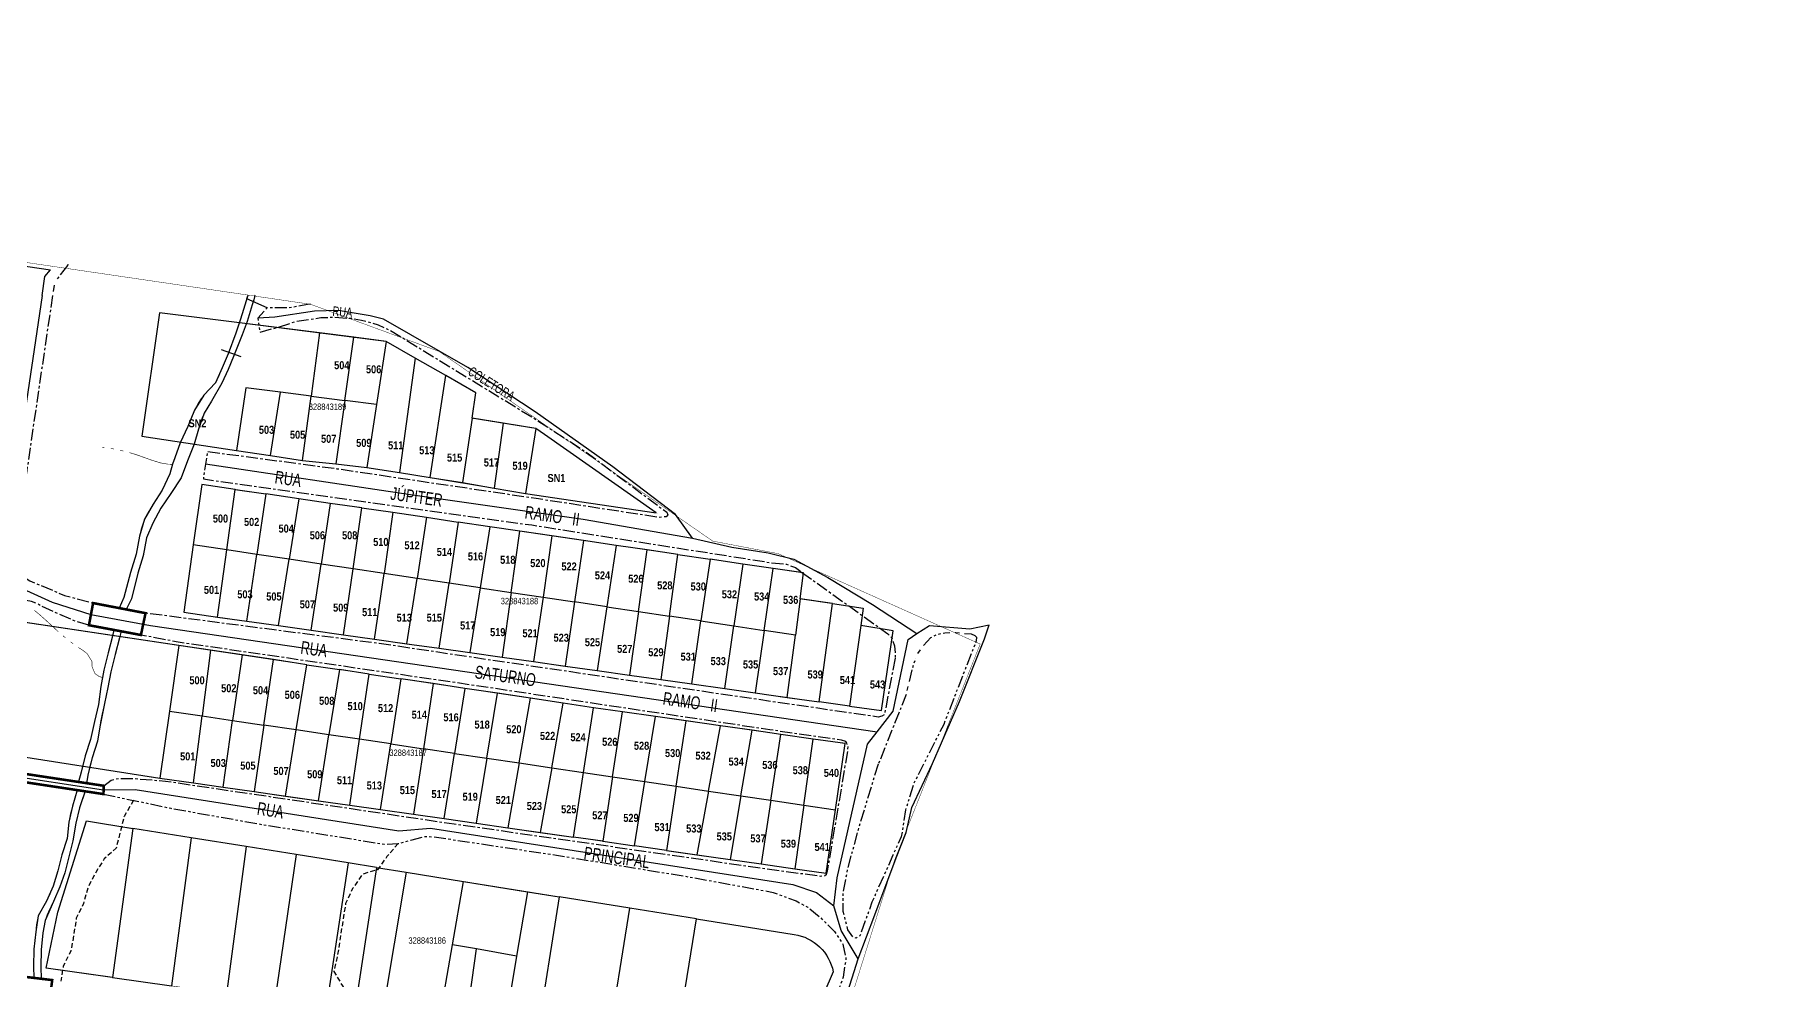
# Model space of a CAD drawing. Extents: x 204381 to 207261, y 4847713 to 4851061.
# Drawn here: x 206170 to 206716, y 4850051 to 4850345 of the extents above; entities that cross this region are included whole.
import ezdxf
from ezdxf.enums import TextEntityAlignment as Align

# ---------------------------------------------------------------- set-up
doc = ezdxf.new("R2010")
doc.units = 0
doc.header["$LTSCALE"] = 1.5
doc.header["$MEASUREMENT"] = 0
for name, pattern in [('PHANTOMX2', [5, 2.5, -0.5, 0.5, -0.5, 0.5, -0.5]), ('TRACO_13', [8, 5, -1, 1, -1]), ('TRACO_15', [3, 2, -1])]:
    doc.linetypes.add(name, pattern=pattern)
for name, color, linetype in [('CD-MALHA-LOTES', 40, 'CONTINUOUS'), ('CD_TXT_QUADRA', 7, 'CONTINUOUS'), ('HD-CURSO-PERENE', 170, 'CONTINUOUS'), ('HD-VALAS-DRENOS', 170, 'CONTINUOUS'), ('LM-LIM-SETOR-FISCAL', 7, 'CONTINUOUS'), ('RU-QUADRAS', 210, 'CONTINUOUS'), ('SV-CAMINHO-TRILHA', 20, 'CONTINUOUS'), ('SV-EIXO-RUA-N-PAV', 6, 'CONTINUOUS'), ('SV-ESTIVAS', 7, 'CONTINUOUS'), ('SV-PONTE-BUEIRO', 249, 'CONTINUOUS'), ('SV-RUA-NAO-PAV-S-GUIA-C-GUIA', 7, 'PHANTOMX2'), ('SV-TXT-RUA-N-PAV-S-GUIA-C-GUIA', 7, 'CONTINUOUS'), ('Th_NmrPort', 7, 'CONTINUOUS')]:
    doc.layers.add(name, color=color, linetype=linetype)
doc.styles.add('ARIAL', font='ARIAL.TTF')
doc.styles.get("Standard").update_dxf_attribs({"font": 'swisscbo.ttf'})
doc.linetypes.add('Limite', pattern='A,20,-3,[130,ltypeshp.shx,S=6.35,R=0,X=0,Y=0],-3,20', length=46)

msp = doc.modelspace()

# ---------------------------------------------------------------- linework, layer by layer
at = {"layer": 'CD-MALHA-LOTES', "linetype": 'Continuous'}
for points in [[(206209.02, 4850258.56), (206203.45, 4850220.03)], [(206258.98, 4850252.27), (206209.02, 4850258.56)], [(206258.98, 4850252.27), (206256.35, 4850232.53)], [(206269.7, 4850250.92), (206258.98, 4850252.27)], [(206266.9, 4850231.19), (206269.7, 4850250.92)], [(206279.82, 4850249.54), (206269.7, 4850250.92)], [(206279.82, 4850249.54), (206276.82, 4850229.89)], [(206288.94, 4850244.33), (206279.82, 4850249.54)], [(206288.94, 4850244.33), (206284.03, 4850208.65)], [(206298.45, 4850238.91), (206288.94, 4850244.33)], [(206293.6, 4850207.1), (206298.45, 4850238.91)], [(206307.89, 4850233.53), (206298.45, 4850238.91)], [(206235.96, 4850235.12), (206233.09, 4850215.55)], [(206246.8, 4850233.74), (206235.96, 4850235.12)], [(206243.67, 4850213.95), (206246.8, 4850233.74)], [(206256.35, 4850232.53), (206246.8, 4850233.74)], [(206253.66, 4850212.43), (206256.35, 4850232.53)], [(206256.35, 4850232.53), (206266.9, 4850231.19)], [(206266.9, 4850231.19), (206264.11, 4850211.41)], [(206276.82, 4850229.89), (206266.9, 4850231.19)], [(206306.7, 4850225.58), (206307.89, 4850233.53)], [(206276.82, 4850229.89), (206273.83, 4850210.24)], [(206306.7, 4850225.58), (206303.69, 4850205.5)], [(206316.34, 4850224.03), (206306.7, 4850225.58)], [(206203.45, 4850220.03), (206233.09, 4850215.55)], [(206316.34, 4850224.03), (206313.54, 4850203.79)], [(206326.6, 4850222.38), (206316.34, 4850224.03)], [(206326.6, 4850222.38), (206323.39, 4850202.08)], [(206329.29, 4850220.53), (206326.6, 4850222.38)], [(206364.22, 4850196.09), (206329.29, 4850220.53)], [(206233.09, 4850215.55), (206243.67, 4850213.95)], [(206243.67, 4850213.95), (206253.66, 4850212.43)], [(206253.66, 4850212.43), (206264.11, 4850211.41)], [(206264.11, 4850211.41), (206273.83, 4850210.24)], [(206273.83, 4850210.24), (206284.03, 4850208.65)], [(206222.22, 4850204.94), (206219.56, 4850186.04)], [(206232.63, 4850203.41), (206222.22, 4850204.94)], [(206284.03, 4850208.65), (206293.6, 4850207.1)], [(206293.6, 4850207.1), (206303.69, 4850205.5)], [(206303.69, 4850205.5), (206313.54, 4850203.79)], [(206313.54, 4850203.79), (206323.39, 4850202.08)], [(206230.02, 4850184.48), (206232.63, 4850203.41)], [(206232.63, 4850203.41), (206242.23, 4850202)], [(206242.23, 4850202), (206239.39, 4850183.08)], [(206252.51, 4850200.49), (206242.23, 4850202)], [(206252.51, 4850200.49), (206249.47, 4850181.57)], [(206262.38, 4850199.03), (206252.51, 4850200.49)], [(206262.38, 4850199.03), (206259.53, 4850180.07)], [(206272.21, 4850197.59), (206262.38, 4850199.03)], [(206323.39, 4850202.08), (206364.22, 4850196.09)], [(206269.48, 4850178.58), (206272.21, 4850197.59)], [(206272.21, 4850197.59), (206281.9, 4850196.23)], [(206281.9, 4850196.23), (206279.18, 4850177.13)], [(206281.9, 4850196.23), (206292.45, 4850194.67)], [(206292.45, 4850194.67), (206289.5, 4850175.59)], [(206292.45, 4850194.67), (206302.33, 4850193.16)], [(206302.33, 4850193.16), (206299.47, 4850174.1)], [(206312.19, 4850191.71), (206302.33, 4850193.16)], [(206312.19, 4850191.71), (206309.19, 4850172.64)], [(206321.56, 4850190.33), (206312.19, 4850191.71)], [(206318.9, 4850171.19), (206321.56, 4850190.33)], [(206331.64, 4850188.85), (206321.56, 4850190.33)], [(206331.64, 4850188.85), (206328.84, 4850169.7)], [(206341.47, 4850187.41), (206331.64, 4850188.85)], [(206341.47, 4850187.41), (206338.66, 4850168.24)], [(206351.7, 4850185.9), (206341.47, 4850187.41)], [(206219.56, 4850186.04), (206216.61, 4850165.02)], [(206230.02, 4850184.48), (206219.56, 4850186.04)], [(206227.12, 4850163.53), (206230.02, 4850184.48)], [(206239.39, 4850183.08), (206230.02, 4850184.48)], [(206236.26, 4850162.25), (206239.39, 4850183.08)], [(206249.47, 4850181.57), (206239.39, 4850183.08)], [(206351.7, 4850185.9), (206348.79, 4850166.72)], [(206361.35, 4850184.48), (206351.7, 4850185.9)], [(206358.64, 4850165.25), (206361.35, 4850184.48)], [(206370.94, 4850183.07), (206361.35, 4850184.48)], [(206368.35, 4850163.8), (206370.94, 4850183.07)], [(206370.94, 4850183.07), (206381.04, 4850181.59)], [(206246.14, 4850160.86), (206249.47, 4850181.57)], [(206259.53, 4850180.07), (206249.47, 4850181.57)], [(206256.43, 4850159.41), (206259.53, 4850180.07)], [(206269.48, 4850178.58), (206259.53, 4850180.07)], [(206266.52, 4850157.99), (206269.48, 4850178.58)], [(206279.18, 4850177.13), (206269.48, 4850178.58)], [(206276.22, 4850156.62), (206279.18, 4850177.13)], [(206289.5, 4850175.59), (206279.18, 4850177.13)], [(206381.04, 4850181.59), (206378.21, 4850162.32)], [(206391.32, 4850180.07), (206381.04, 4850181.59)], [(206391.32, 4850180.07), (206388.5, 4850160.79)], [(206400.74, 4850178.69), (206391.32, 4850180.07)], [(206397.97, 4850159.37), (206400.74, 4850178.69)], [(206410.26, 4850177.29), (206400.74, 4850178.69)], [(206409.19, 4850169.18), (206410.26, 4850177.29)], [(206286.32, 4850155.2), (206289.5, 4850175.59)], [(206299.47, 4850174.1), (206289.5, 4850175.59)], [(206296.41, 4850153.78), (206299.47, 4850174.1)], [(206309.19, 4850172.64), (206299.47, 4850174.1)], [(206309.19, 4850172.64), (206306.01, 4850152.42)], [(206309.19, 4850172.64), (206318.9, 4850171.19)], [(206318.9, 4850171.19), (206316.09, 4850151)], [(206318.9, 4850171.19), (206328.84, 4850169.7)], [(206328.84, 4850169.7), (206325.9, 4850149.62)], [(206328.84, 4850169.7), (206338.66, 4850168.24)], [(206338.66, 4850168.24), (206335.74, 4850148.24)], [(206348.79, 4850166.72), (206338.66, 4850168.24)], [(206348.79, 4850166.72), (206345.76, 4850146.82)], [(206348.79, 4850166.72), (206358.64, 4850165.25)], [(206409.19, 4850169.18), (206407.71, 4850157.91)], [(206419.26, 4850167.72), (206409.19, 4850169.18)], [(206415.09, 4850137.06), (206419.26, 4850167.72)], [(206419.26, 4850167.72), (206428.9, 4850166.31)], [(206428.9, 4850166.31), (206428.14, 4850160.94)], [(206215.01, 4850154.67), (206162.98, 4850162.42)], [(206216.61, 4850165.02), (206227.12, 4850163.53)], [(206227.12, 4850163.53), (206236.26, 4850162.25)], [(206236.26, 4850162.25), (206246.14, 4850160.86)], [(206246.14, 4850160.86), (206256.43, 4850159.41)], [(206358.64, 4850165.25), (206355.85, 4850145.4)], [(206358.64, 4850165.25), (206368.35, 4850163.8)], [(206368.35, 4850163.8), (206365.69, 4850144.02)], [(206378.21, 4850162.32), (206368.35, 4850163.8)], [(206375.32, 4850142.66), (206378.21, 4850162.32)], [(206378.21, 4850162.32), (206388.5, 4850160.79)], [(206385.64, 4850141.21), (206388.5, 4850160.79)], [(206388.5, 4850160.79), (206397.97, 4850159.37)], [(206428.14, 4850160.94), (206424.59, 4850135.72)], [(206438.28, 4850159.22), (206428.14, 4850160.94)], [(206215.01, 4850154.67), (206212.08, 4850134.18)], [(206224.99, 4850153.18), (206215.01, 4850154.67)], [(206256.43, 4850159.41), (206266.52, 4850157.99)], [(206266.52, 4850157.99), (206276.22, 4850156.62)], [(206276.22, 4850156.62), (206286.32, 4850155.2)], [(206286.32, 4850155.2), (206296.41, 4850153.78)], [(206397.97, 4850159.37), (206395.18, 4850139.86)], [(206407.71, 4850157.91), (206397.97, 4850159.37)], [(206405.15, 4850138.46), (206407.71, 4850157.91)], [(206434.62, 4850134.31), (206438.28, 4850159.22)], [(206224.99, 4850153.18), (206222.32, 4850132.66)], [(206234.81, 4850151.7), (206224.99, 4850153.18)], [(206234.81, 4850151.7), (206231.86, 4850131.25)], [(206244.59, 4850150.24), (206234.81, 4850151.7)], [(206241.63, 4850129.8), (206244.59, 4850150.24)], [(206255.09, 4850148.66), (206244.59, 4850150.24)], [(206296.41, 4850153.78), (206306.01, 4850152.42)], [(206306.01, 4850152.42), (206316.09, 4850151)], [(206316.09, 4850151), (206325.9, 4850149.62)], [(206325.9, 4850149.62), (206335.74, 4850148.24)], [(206251.76, 4850128.3), (206255.09, 4850148.66)], [(206255.09, 4850148.66), (206265.22, 4850147.14)], [(206265.22, 4850147.14), (206261.96, 4850126.79)], [(206274.53, 4850145.74), (206265.22, 4850147.14)], [(206271.5, 4850125.37), (206274.53, 4850145.74)], [(206274.53, 4850145.74), (206284.39, 4850144.26)], [(206284.39, 4850144.26), (206281.25, 4850123.92)], [(206294.56, 4850142.74), (206284.39, 4850144.26)], [(206335.74, 4850148.24), (206345.76, 4850146.82)], [(206345.76, 4850146.82), (206355.85, 4850145.4)], [(206355.85, 4850145.4), (206365.69, 4850144.02)], [(206365.69, 4850144.02), (206375.32, 4850142.66)], [(206294.56, 4850142.74), (206291.45, 4850122.41)], [(206304.41, 4850141.26), (206294.56, 4850142.74)], [(206304.41, 4850141.26), (206301.17, 4850120.97)], [(206314.64, 4850139.73), (206304.41, 4850141.26)], [(206311.32, 4850119.47), (206314.64, 4850139.73)], [(206324.9, 4850138.19), (206314.64, 4850139.73)], [(206321.36, 4850117.98), (206324.9, 4850138.19)], [(206335.15, 4850136.65), (206324.9, 4850138.19)], [(206375.32, 4850142.66), (206385.64, 4850141.21)], [(206385.64, 4850141.21), (206395.18, 4850139.86)], [(206395.18, 4850139.86), (206405.15, 4850138.46)], [(206405.15, 4850138.46), (206415.09, 4850137.06)], [(206212.08, 4850134.18), (206209.09, 4850113.26)], [(206212.08, 4850134.18), (206222.32, 4850132.66)], [(206331.56, 4850116.47), (206335.15, 4850136.65)], [(206344.66, 4850135.22), (206335.15, 4850136.65)], [(206341.49, 4850114.99), (206344.66, 4850135.22)], [(206353.66, 4850133.94), (206344.66, 4850135.22)], [(206350.6, 4850113.64), (206353.66, 4850133.94)], [(206364.01, 4850132.46), (206353.66, 4850133.94)], [(206424.59, 4850135.72), (206415.09, 4850137.06)], [(206424.59, 4850135.72), (206434.62, 4850134.31)], [(206219.6, 4850111.76), (206222.32, 4850132.66)], [(206222.32, 4850132.66), (206231.86, 4850131.25)], [(206228.86, 4850110.44), (206231.86, 4850131.25)], [(206231.86, 4850131.25), (206241.63, 4850129.8)], [(206241.63, 4850129.8), (206238.63, 4850109.05)], [(206251.76, 4850128.3), (206241.63, 4850129.8)], [(206248.39, 4850107.66), (206251.76, 4850128.3)], [(206261.96, 4850126.79), (206251.76, 4850128.3)], [(206360.7, 4850112.14), (206364.01, 4850132.46)], [(206373.55, 4850131.1), (206364.01, 4850132.46)], [(206370.46, 4850110.7), (206373.55, 4850131.1)], [(206384.31, 4850129.57), (206373.55, 4850131.1)], [(206380.58, 4850109.2), (206384.31, 4850129.57)], [(206394.17, 4850128.17), (206384.31, 4850129.57)], [(206390.68, 4850107.7), (206394.17, 4850128.17)], [(206403.19, 4850126.88), (206394.17, 4850128.17)], [(206258.65, 4850106.19), (206261.96, 4850126.79)], [(206271.5, 4850125.37), (206261.96, 4850126.79)], [(206268.43, 4850104.8), (206271.5, 4850125.37)], [(206281.25, 4850123.92), (206271.5, 4850125.37)], [(206278.09, 4850103.42), (206281.25, 4850123.92)], [(206281.25, 4850123.92), (206291.45, 4850122.41)], [(206291.45, 4850122.41), (206288.33, 4850101.96)], [(206301.17, 4850120.97), (206291.45, 4850122.41)], [(206400.02, 4850106.31), (206403.19, 4850126.88)], [(206413.31, 4850125.44), (206403.19, 4850126.88)], [(206410.39, 4850104.78), (206413.31, 4850125.44)], [(206423.24, 4850124.02), (206413.31, 4850125.44)], [(206420.2, 4850103.32), (206423.24, 4850124.02)], [(206158.48, 4850121.12), (206209.09, 4850113.26)], [(206297.93, 4850100.59), (206301.17, 4850120.97)], [(206301.17, 4850120.97), (206311.32, 4850119.47)], [(206311.32, 4850119.47), (206307.99, 4850099.16)], [(206311.32, 4850119.47), (206321.36, 4850117.98)], [(206321.36, 4850117.98), (206317.83, 4850097.75)], [(206321.36, 4850117.98), (206331.56, 4850116.47)], [(206331.56, 4850116.47), (206327.97, 4850096.31)], [(206331.56, 4850116.47), (206341.49, 4850114.99)], [(206209.09, 4850113.26), (206219.6, 4850111.76)], [(206219.6, 4850111.76), (206228.86, 4850110.44)], [(206338.32, 4850094.83), (206341.49, 4850114.99)], [(206341.49, 4850114.99), (206350.6, 4850113.64)], [(206350.6, 4850113.64), (206347.57, 4850093.51)], [(206350.6, 4850113.64), (206360.7, 4850112.14)], [(206357.44, 4850092.11), (206360.7, 4850112.14)], [(206360.7, 4850112.14), (206370.46, 4850110.7)], [(206228.86, 4850110.44), (206238.63, 4850109.05)], [(206238.63, 4850109.05), (206248.39, 4850107.66)], [(206248.39, 4850107.66), (206258.65, 4850106.19)], [(206258.65, 4850106.19), (206268.43, 4850104.8)], [(206370.46, 4850110.7), (206367.42, 4850090.68)], [(206370.46, 4850110.7), (206380.58, 4850109.2)], [(206380.58, 4850109.2), (206376.95, 4850089.32)], [(206380.58, 4850109.2), (206390.68, 4850107.7)], [(206390.68, 4850107.7), (206387.31, 4850087.85)], [(206390.68, 4850107.7), (206400.02, 4850106.31)], [(206400.02, 4850106.31), (206396.97, 4850086.47)], [(206400.02, 4850106.31), (206410.39, 4850104.78)], [(206268.43, 4850104.8), (206278.09, 4850103.42)], [(206278.09, 4850103.42), (206288.33, 4850101.96)], [(206288.33, 4850101.96), (206297.93, 4850100.59)], [(206297.93, 4850100.59), (206307.99, 4850099.16)], [(206410.39, 4850104.78), (206407.58, 4850084.95)], [(206410.39, 4850104.78), (206420.2, 4850103.32)], [(206417.29, 4850083.57), (206420.2, 4850103.32)], [(206307.99, 4850099.16), (206317.83, 4850097.75)], [(206317.83, 4850097.75), (206327.97, 4850096.31)], [(206327.97, 4850096.31), (206338.32, 4850094.83)], [(206347.57, 4850093.51), (206338.32, 4850094.83)], [(206347.57, 4850093.51), (206357.44, 4850092.11)], [(206367.42, 4850090.68), (206357.44, 4850092.11)], [(206367.42, 4850090.68), (206376.95, 4850089.32)], [(206376.95, 4850089.32), (206387.31, 4850087.85)], [(206387.31, 4850087.85), (206396.97, 4850086.47)], [(206396.97, 4850086.47), (206407.58, 4850084.95)], [(206407.58, 4850084.95), (206417.29, 4850083.57)]]:
    msp.add_lwpolyline(points, dxfattribs=at)
at = {"layer": 'CD-MALHA-LOTES'}
for points in [[(206194.35, 4850050.96), (206173.54, 4850053.89), (206177.28, 4850071.42), (206186.2, 4850099.88), (206200.68, 4850097.55)], [(206200.68, 4850097.55), (206194.35, 4850050.96)], [(206218.92, 4850094.63), (206200.68, 4850097.55)], [(206218.92, 4850094.63), (206212.8, 4850048.36)], [(206236.05, 4850091.88), (206218.92, 4850094.63)], [(206236.05, 4850091.88), (206229.94, 4850045.94)], [(206251.73, 4850089.37), (206236.05, 4850091.88)], [(206251.73, 4850089.37), (206245.02, 4850043.81)], [(206267.97, 4850086.77), (206251.73, 4850089.37)], [(206267.97, 4850086.77), (206261.1, 4850041.55)], [(206276.82, 4850085.35), (206267.97, 4850086.77)], [(206276.82, 4850085.35), (206269.95, 4850040.3)], [(206276.82, 4850085.35), (206286.03, 4850083.87)], [(206286.03, 4850083.87), (206278.62, 4850039.08)], [(206286.03, 4850083.87), (206304.04, 4850080.99)], [(206300.61, 4850061.23), (206304.04, 4850080.99)], [(206304.04, 4850080.99), (206323.98, 4850077.79)], [(206323.98, 4850077.79), (206320.59, 4850057.69)], [(206323.98, 4850077.79), (206333.87, 4850076.2)], [(206333.87, 4850076.2), (206326.91, 4850032.28)], [(206356, 4850072.66), (206333.87, 4850076.2)], [(206348.98, 4850029.17), (206356, 4850072.66)], [(206376.79, 4850069.32), (206356, 4850072.66)], [(206369.83, 4850026.23), (206376.79, 4850069.32)], [(206296.34, 4850036.58), (206300.61, 4850061.23)], [(206308.06, 4850059.91), (206300.61, 4850061.23)], [(206304.58, 4850035.42), (206308.06, 4850059.91)], [(206320.59, 4850057.69), (206308.06, 4850059.91)], [(206320.59, 4850057.69), (206316.55, 4850033.74)], [(206194.35, 4850050.96), (206212.8, 4850048.36)]]:
    msp.add_lwpolyline(points, dxfattribs=at)
msp.add_lwpolyline([(206376.79, 4850069.32), (206407.31, 4850064.43, -0.315856), (206419.56, 4850052.79), (206405.9, 4850021.14), (206369.83, 4850026.23)], format="xyb", dxfattribs=at)
at = {"layer": 'HD-CURSO-PERENE', "flags": 128}
for points in [[(206236.64, 4850263.88), (206234.33, 4850256.52), (206232.84, 4850252.2), (206230.51, 4850245.67), (206228.61, 4850241.31), (206226.55, 4850236.69), (206222.83, 4850232.85), (206219.97, 4850228.12), (206217.87, 4850223.04), (206215.46, 4850217.96), (206213.75, 4850213.24), (206213.07, 4850211.23), (206212.2, 4850208.22), (206209.79, 4850203.19), (206207.03, 4850198.76), (206204.27, 4850194.13), (206202.77, 4850188.81), (206201.67, 4850183.19), (206199.91, 4850177.47), (206197.89, 4850169.62), (206196.36, 4850166.34)], [(206238.8, 4850263.88), (206238.53, 4850262.56), (206237.98, 4850261), (206236.4, 4850255.83), (206234.85, 4850251.64), (206232.17, 4850244.88), (206230.45, 4850240.86), (206228.47, 4850236.53), (206225.26, 4850230.96), (206222.91, 4850227.19), (206221.18, 4850222.24), (206219.81, 4850217.54), (206217.71, 4850212.34), (206215.73, 4850207.02), (206212.52, 4850202.07), (206209.42, 4850197.49), (206206.95, 4850192.86), (206204.95, 4850188.29), (206203.85, 4850182.65), (206202.21, 4850177.22), (206200.27, 4850169.26), (206198.58, 4850165.91)], [(206238.85, 4850264.04), (206238.8, 4850263.88)], [(206194.72, 4850159.52), (206194.3, 4850157.59), (206193, 4850152.38), (206191.65, 4850146.91), (206190.64, 4850141.84), (206189.99, 4850136.23), (206188.74, 4850130.96), (206187.49, 4850125.34), (206185.79, 4850120.17), (206184.48, 4850115.1), (206183.74, 4850112.04)], [(206196.99, 4850159.1), (206196.48, 4850157.05), (206195.17, 4850151.83), (206193.84, 4850146.42), (206192.86, 4850141.49), (206191.79, 4850136.57), (206190.31, 4850129.27), (206189.66, 4850124.75), (206187.94, 4850119.54), (206186.68, 4850114.64), (206186.18, 4850111.68)], [(206183.24, 4850109.51), (206181.78, 4850104.46), (206180.67, 4850099.5), (206180.17, 4850094.39), (206178.46, 4850089.26), (206177.26, 4850084.3), (206175.8, 4850079.48), (206173.74, 4850074.8), (206171.08, 4850070.27), (206170.33, 4850065.26), (206169.78, 4850059.8), (206169.58, 4850054.44), (206169.72, 4850050.87)], [(206185.75, 4850109.13), (206183.96, 4850103.95), (206182.89, 4850099.14), (206181.9, 4850093.7), (206180.62, 4850088.64), (206179.42, 4850083.71), (206177.81, 4850079.35), (206175.84, 4850074.77), (206173.24, 4850068.84), (206172.56, 4850064.98), (206172.02, 4850059.64), (206171.91, 4850054.37), (206172, 4850050.6)]]:
    msp.add_lwpolyline(points, dxfattribs=at)
at = {"layer": 'HD-CURSO-PERENE', "const_width": 0.18, "flags": 128}
for points in [[(206236.64, 4850263.88), (206236.24, 4850262.43), (206235.81, 4850261), (206234.88, 4850258.14), (206234.33, 4850256.52), (206233.35, 4850253.69), (206232.87, 4850252.27), (206232.37, 4850250.77), (206231.89, 4850249.35), (206231.39, 4850247.93), (206230.51, 4850245.67), (206229.29, 4850242.94), (206228.7, 4850241.55), (206228.07, 4850239.89), (206227.52, 4850238.48), (206226.55, 4850236.69), (206224.52, 4850234.51), (206223.42, 4850233.46), (206221.9, 4850231.67), (206221.1, 4850230.4), (206220.4, 4850229.06), (206219.39, 4850226.73), (206218.83, 4850225.34), (206217.87, 4850223.04), (206216.57, 4850220.34), (206215.92, 4850218.99), (206214.91, 4850216.57), (206214.41, 4850215.16), (206213.92, 4850213.73), (206213.26, 4850211.82), (206212.66, 4850209.78), (206212.2, 4850208.22), (206211.03, 4850205.46), (206210.33, 4850204.13), (206209.03, 4850201.9), (206207.43, 4850199.37), (206206.2, 4850197.51), (206205.39, 4850196.23), (206204.27, 4850194.13), (206203.31, 4850191.3), (206202.97, 4850189.83), (206202.5, 4850187.33), (206202.24, 4850185.85), (206201.67, 4850183.19), (206200.81, 4850180.33), (206200.34, 4850178.9), (206199.53, 4850176.01), (206199.19, 4850174.55), (206198.86, 4850173.08), (206198.08, 4850170.19), (206197.35, 4850168.23), (206196.68, 4850166.89)], [(206238.8, 4850263.88), (206238.03, 4850261.14), (206237.52, 4850259.58), (206237.09, 4850258.14), (206236.4, 4850255.83), (206235.38, 4850253), (206234.3, 4850250.24), (206233.75, 4850248.85), (206232.65, 4850246.06), (206231.59, 4850243.5), (206230.45, 4850240.86), (206229.85, 4850239.48), (206229.23, 4850238.11), (206228.47, 4850236.53), (206227.06, 4850233.88), (206226.29, 4850232.59), (206225.49, 4850231.32), (206224.42, 4850229.71), (206223.61, 4850228.44), (206222.3, 4850225.82), (206221.8, 4850224.4), (206221.37, 4850222.96), (206220.79, 4850220.78), (206220.39, 4850219.34), (206219.81, 4850217.54), (206218.7, 4850214.76), (206218.12, 4850213.37), (206217.21, 4850210.92), (206216.73, 4850209.5), (206215.73, 4850207.02), (206214.21, 4850204.45), (206213.35, 4850203.21), (206211.63, 4850200.85), (206210.78, 4850199.62), (206209.42, 4850197.49), (206207.98, 4850194.87), (206207.29, 4850193.53), (206206.27, 4850191.51), (206205.64, 4850190.14), (206204.95, 4850188.29), (206204.34, 4850185.36), (206204.09, 4850183.87), (206203.46, 4850181.21), (206202.55, 4850178.35), (206201.84, 4850175.76), (206201.52, 4850174.28), (206201.22, 4850172.81), (206200.88, 4850171.35), (206200.27, 4850169.26), (206199, 4850166.56)], [(206238.85, 4850264.04), (206238.8, 4850263.88)], [(206194.72, 4850159.52), (206194.41, 4850158.06), (206193.95, 4850156.14), (206193.59, 4850154.68), (206193.22, 4850153.23), (206192.63, 4850150.92), (206191.91, 4850148.01), (206191.31, 4850145.44), (206191, 4850143.97), (206190.64, 4850141.84), (206190.47, 4850140.35), (206190.33, 4850138.85), (206189.99, 4850136.23), (206189.33, 4850133.31), (206188.96, 4850131.85), (206188.42, 4850129.49), (206188.12, 4850128.02), (206187.49, 4850125.34), (206186.57, 4850122.49), (206186.08, 4850121.07), (206185.37, 4850118.73), (206185, 4850117.28), (206184.65, 4850115.82), (206184.14, 4850113.64), (206183.74, 4850112.04)], [(206196.99, 4850159.1), (206196.62, 4850157.64), (206196.12, 4850155.6), (206195.39, 4850152.69), (206194.8, 4850150.38), (206194.43, 4850148.93), (206193.84, 4850146.42), (206193.24, 4850143.48), (206192.96, 4850142.01), (206192.56, 4850140.02), (206191.91, 4850137.09), (206191.46, 4850135.11), (206191.12, 4850133.64), (206190.81, 4850132.18), (206190.53, 4850130.7), (206190.13, 4850127.77), (206189.94, 4850126.28), (206189.66, 4850124.75), (206188.78, 4850121.88), (206188.26, 4850120.47), (206187.5, 4850118.1), (206187.12, 4850116.65), (206186.79, 4850115.19), (206186.41, 4850113.16), (206186.18, 4850111.68)], [(206183.24, 4850109.51), (206182.43, 4850106.63), (206181.99, 4850105.19), (206181.37, 4850103.01), (206181.02, 4850101.55), (206180.67, 4850099.5), (206180.55, 4850098), (206180.45, 4850096.49), (206180.17, 4850094.39), (206179.28, 4850091.53), (206178.75, 4850090.12), (206178.06, 4850087.82), (206177.72, 4850086.36), (206177.4, 4850084.89), (206176.88, 4850082.85), (206176.45, 4850081.41), (206175.98, 4850079.98), (206175.29, 4850078.07), (206174.71, 4850076.68), (206174.05, 4850075.33), (206172.93, 4850073.52), (206172.1, 4850072.25), (206171.08, 4850070.27), (206170.49, 4850067.36), (206170.37, 4850065.84), (206170.19, 4850063.75), (206169.87, 4850060.78)], [(206185.75, 4850109.13), (206185.19, 4850107.73), (206184.68, 4850106.32), (206183.96, 4850103.95), (206183.26, 4850101.03), (206182.97, 4850099.56), (206182.63, 4850097.66), (206182.38, 4850096.18), (206181.9, 4850093.7), (206181.17, 4850090.79), (206180.79, 4850089.34), (206180.29, 4850087.18), (206179.95, 4850085.72), (206179.42, 4850083.71), (206178.43, 4850080.88), (206177.87, 4850079.48), (206177.24, 4850077.96), (206176.04, 4850075.22), (206175.17, 4850073.42), (206174.51, 4850072.06), (206173.89, 4850070.69), (206173.24, 4850068.84), (206172.67, 4850065.89), (206172.38, 4850063.49), (206172.21, 4850061.99), (206172.02, 4850059.64), (206171.91, 4850056.65), (206171.9, 4850055.14), (206171.94, 4850052.87), (206172, 4850050.6)]]:
    msp.add_lwpolyline(points, dxfattribs=at)
at = {"layer": 'HD-VALAS-DRENOS', "linetype": 'PHANTOMX2', "const_width": 0.18, "flags": 128}
for points in [[(206191.79, 4850216.4), (206191.06, 4850216.49)], [(206191.06, 4850216.49), (206191.06, 4850216.49)], [(206194.04, 4850216.14), (206193.77, 4850216.17)], [(206194.76, 4850216), (206194.04, 4850216.14)], [(206197.69, 4850215.38), (206196.72, 4850215.62)], [(206201.04, 4850214.45), (206199.63, 4850214.88)], [(206201.54, 4850214.29), (206201.04, 4850214.45)], [(206202.47, 4850213.98), (206201.54, 4850214.29)], [(206202.49, 4850213.98), (206202.47, 4850213.98)], [(206205.13, 4850213.03), (206202.49, 4850213.98)], [(206205.31, 4850212.96), (206205.13, 4850213.03)], [(206206.55, 4850212.52), (206205.31, 4850212.96)], [(206207.2, 4850212.32), (206206.55, 4850212.52)], [(206209.42, 4850211.64), (206207.2, 4850212.32)], [(206210.09, 4850211.53), (206209.42, 4850211.64)], [(206211.57, 4850211.28), (206210.09, 4850211.53)], [(206212.07, 4850211.26), (206211.57, 4850211.28)], [(206213.07, 4850211.23), (206212.07, 4850211.26)], [(206169.91, 4850165.61), (206170.31, 4850165.3)], [(206170.31, 4850165.3), (206171.46, 4850164.35)], [(206171.46, 4850164.35), (206171.47, 4850164.34)], [(206171.47, 4850164.34), (206172.95, 4850163.02)], [(206172.95, 4850163.02), (206173.55, 4850162.49)], [(206173.55, 4850162.49), (206174.43, 4850161.67)], [(206174.43, 4850161.67), (206174.65, 4850161.48)], [(206174.65, 4850161.48), (206175.17, 4850160.99)], [(206175.17, 4850160.99), (206175.75, 4850160.45)], [(206175.75, 4850160.45), (206177.38, 4850158.97)], [(206178.89, 4850157.66), (206179.65, 4850157.01)], [(206181.23, 4850155.78), (206182.03, 4850155.18)], [(206183.67, 4850154.03), (206184.51, 4850153.49)], [(206184.51, 4850153.49), (206185.17, 4850153.06)], [(206185.17, 4850153.06), (206186.13, 4850152.32)], [(206186.13, 4850152.32), (206186.37, 4850152.14)], [(206186.37, 4850152.14), (206187.79, 4850149.85)], [(206187.79, 4850149.85), (206187.89, 4850149.69)], [(206187.89, 4850149.69), (206187.92, 4850148.88)], [(206187.92, 4850148.88), (206187.95, 4850148.01)], [(206187.95, 4850148.01), (206188.76, 4850146.04)], [(206188.76, 4850146.04), (206188.8, 4850145.93)], [(206188.8, 4850145.93), (206189.52, 4850145.41)], [(206189.52, 4850145.41), (206190.08, 4850145)], [(206190.08, 4850145), (206190.37, 4850144.91)], [(206190.37, 4850144.91), (206191.32, 4850144.6)]]:
    msp.add_lwpolyline(points, dxfattribs=at)
at = {"layer": 'LM-LIM-SETOR-FISCAL', "linetype": 'Limite', "ltscale": 0.1, "const_width": 0.13, "flags": 128}
msp.add_lwpolyline([(206960.49, 4848346.74), (206519.68, 4848013.26), (206524.96, 4848001.52), (206186.17, 4847750.07), (206137.65, 4847714.77), (206055.88, 4847783.52), (206022.18, 4847808.19), (206018.12, 4847816.07), (206019.95, 4847830.66), (206053.3, 4847836.03), (206059.06, 4847868.43), (206040.45, 4847926.27), (206039.82, 4847951.17), (206026.44, 4847964.39), (205980.98, 4848000.04), (205948.86, 4848053.95), (205885.79, 4848047.59), (205885.38, 4848100.28), (205758.68, 4848087.81), (205748.41, 4848134.36), (205855.06, 4848144.19), (205857.54, 4848167.98), (205826.48, 4848206.22), (205791.25, 4848260.92), (205756.8, 4848299.01), (205692.97, 4848280.46), (205710.22, 4848439.16), (205051.32, 4848428.57), (204677.84, 4848416.25), (204661.89, 4848420.75), (204677.59, 4848456.68), (204685.73, 4848493.72), (204687.66, 4848576.43), (204676.79, 4848658.68), (204674.85, 4848798.87), (204665.61, 4849337.36), (204658.49, 4849545.69), (204657.02, 4849545.63), (204645.12, 4849704.28), (204643.71, 4849869.24), (204651.14, 4849927.22), (204647.62, 4849990.33), (204636.26, 4850264.54), (204381.83, 4850909.69), (204986.84, 4850806.73), (205140.83, 4850787.35), (205201.03, 4850796.27), (205245.63, 4850823.19), (205310.25, 4850896.98), (205324.08, 4850905.65), (205327.72, 4850908.15), (205339.74, 4850916.46), (205358.28, 4850945.44), (205381.54, 4850978.24), (205458.47, 4851060.64), (205958.1, 4850305), (206256.21, 4850261.19), (206296.36, 4850246.47), (206381.84, 4850187.26), (206402.35, 4850183.32), (206465.45, 4850155.1), (206438.69, 4850087.64), (206416.16, 4850016.08), (206422.43, 4850015.06), (206376.86, 4849879.93), (206318.97, 4849888.04), (206311.32, 4849828.25), (206177.89, 4849842.97), (206161.27, 4849779.77), (206627.66, 4849358.82), (206746.45, 4849445.1), (206955.53, 4849187.19), (207019.34, 4849111.98), (207025.31, 4849104.91), (207033.93, 4849094.44), (207048.4, 4849077.1), (207039.09, 4849069.24), (207026.18, 4849059.14), (207002.58, 4849038.25), (206981.71, 4849023.09), (206966.26, 4849011.39), (206958.44, 4849004.76), (206968.98, 4848989.87), (206978.67, 4848976.02), (207002.49, 4848944.75), (207008.79, 4848936.89), (207034.07, 4848905.39), (207054.15, 4848879.42), (207075.28, 4848852.41), (207089.04, 4848833.89), (207099.68, 4848804.07), (207108.98, 4848791.97), (207114.21, 4848785.08), (207138.58, 4848756.16), (207148.67, 4848740.27), (207162.16, 4848719.72), (207199.66, 4848661.86), (207214.13, 4848640.25), (207233.64, 4848611.27), (207250.42, 4848586.92), (207261.26, 4848571.24), (207169.66, 4848504.88), (207140.72, 4848483.45), (207106.7, 4848455.88), (207093.59, 4848446.09), (207051.18, 4848413.73)], close=True, dxfattribs=at)
at = {"layer": 'RU-QUADRAS', "color": 6, "linetype": 'Continuous', "const_width": 0.18}
for points in [[(206203.45, 4850220.03), (206209.02, 4850258.56), (206279.82, 4850249.54), (206307.89, 4850233.53), (206306.7, 4850225.58), (206326.6, 4850222.38), (206364.22, 4850196.09), (206323.39, 4850202.08), (206273.83, 4850210.24), (206253.66, 4850212.43)], [(206216.61, 4850165.02), (206222.22, 4850204.94), (206410.26, 4850177.29), (206409.19, 4850169.18), (206428.9, 4850166.31), (206428.14, 4850160.94), (206438.28, 4850159.22), (206434.62, 4850134.31)], [(206158.48, 4850121.12), (206162.98, 4850162.42), (206344.68, 4850135.22), (206423.24, 4850124.02), (206417.29, 4850083.57), (206208.95, 4850113.28)]]:
    msp.add_lwpolyline(points, close=True, dxfattribs=at)
msp.add_lwpolyline([(206186.2, 4850099.88), (206407.31, 4850064.43, -0.315856), (206419.56, 4850052.79), (206405.9, 4850021.14), (206173.54, 4850053.89), (206177.28, 4850071.42)], format="xyb", close=True, dxfattribs=at)
at = {"layer": 'SV-CAMINHO-TRILHA', "linetype": 'TRACO_15', "ltscale": 0.5, "flags": 128}
for points in [[(206200.86, 4850106.33), (206197.92, 4850101.21), (206196.71, 4850096.29), (206195.46, 4850091.42), (206191.74, 4850088.03), (206189.07, 4850083.75), (206186.71, 4850079.28), (206185.26, 4850074.06), (206183, 4850069.53), (206182.24, 4850064.52), (206181.29, 4850059.3), (206178.93, 4850054.57), (206178.19, 4850049.83)], [(206283.55, 4850092.79), (206280.09, 4850088.74), (206277.08, 4850084.66), (206272.29, 4850083.16), (206269.33, 4850078.73), (206267.17, 4850074.1), (206266.27, 4850068.44), (206265.42, 4850063.28), (206264.62, 4850057.81), (206263.46, 4850052.89), (206266.15, 4850048.41), (206268.75, 4850043.93), (206269.44, 4850038.63), (206269.61, 4850037.54)]]:
    msp.add_lwpolyline(points, dxfattribs=at)
at = {"layer": 'SV-EIXO-RUA-N-PAV', "flags": 128}
for points in [[(205796.35, 4850327.1), (205974.95, 4850301.32), (205982.04, 4850300.28), (206040.04, 4850291.74), (206174.9, 4850271.9)], [(206172.33, 4850263.9), (206173.15, 4850269.84), (206174.9, 4850271.9)], [(206172.33, 4850263.9), (206165.76, 4850219.65), (206161.95, 4850196.15), (206158.6, 4850169.5), (206154.2, 4850136.63), (206151.37, 4850115.97)], [(206375.54, 4850188.21), (206370.27, 4850195.59), (206350.61, 4850210.4), (206326.38, 4850227.63), (206305.38, 4850241.45), (206278.99, 4850256.53), (206274.87, 4850257.61), (206264.81, 4850259.22), (206257.46, 4850259.04), (206245.03, 4850257.12), (206239.7, 4850256.9)], [(205796.36, 4850221.46), (205966.23, 4850196.66), (206153.16, 4850169.3), (206158.6, 4850169.5), (206167.4, 4850171.84), (206175.43, 4850168.15), (206187.58, 4850164.29), (206206.14, 4850160.87), (206433.28, 4850127.7)], [(206223.4, 4850211.35), (206287.44, 4850201.75), (206341.36, 4850194.1), (206375.54, 4850188.21), (206387.86, 4850185.36), (206399.17, 4850183.56), (206407.24, 4850181.59), (206417.83, 4850175.85), (206431.83, 4850167.41), (206445.68, 4850158.35)], [(205796.27, 4850167.61), (205958.79, 4850144.08), (206139.9, 4850117.95), (206151.37, 4850115.97), (206160.18, 4850114.34), (206191.48, 4850109.55), (206201.38, 4850109.68), (206283.74, 4850096.75), (206293.68, 4850097.59)], [(206373.17, 4849877.02), (206378.36, 4849881.12), (206382.05, 4849898.57), (206392.21, 4849933.35), (206402.06, 4849961.06), (206408.52, 4849982.3), (206412.52, 4850007.85), (206413.94, 4850013.32), (206414.78, 4850016.56), (206415.73, 4850020.27), (206427.35, 4850056.83), (206432.49, 4850070.52), (206439.19, 4850088.31), (206442.28, 4850096.3), (206444.09, 4850104.03), (206450.53, 4850117.82), (206459.03, 4850137.15), (206466.77, 4850156.74), (206468.23, 4850161.09)], [(206427.35, 4850056.83), (206422.05, 4850065.64), (206419.73, 4850073.37), (206420.76, 4850082.12), (206430.29, 4850123.83), (206433.28, 4850127.7), (206438.27, 4850134.13), (206442.91, 4850156.54), (206445.68, 4850158.35), (206449.6, 4850160.91), (206462.22, 4850159.88), (206468.23, 4850161.09)], [(206293.68, 4850097.59), (206406.93, 4850080.05), (206414.27, 4850077.55), (206419.73, 4850073.37)]]:
    msp.add_lwpolyline(points, dxfattribs=at)
at = {"layer": 'SV-ESTIVAS', "flags": 128}
for points in [[(206242.65, 4850260.06), (206236.3, 4850262.92), (206236.64, 4850263.8)], [(206236.7, 4850264.05), (206236.64, 4850263.88)], [(206234.47, 4850244.79), (206228.34, 4850247.01)]]:
    msp.add_lwpolyline(points, dxfattribs=at)
at = {"layer": 'SV-PONTE-BUEIRO', "const_width": 0.8, "flags": 128}
for points in [[(206204.64, 4850164.75), (206203.2, 4850157.93), (206186.96, 4850160.98), (206188.25, 4850167.9)], [(206191.58, 4850110.86), (206191.5, 4850108.26), (206160.03, 4850113.02), (206160.31, 4850115.58)], [(206164.95, 4850051.44), (206175.47, 4850050.19), (206174.68, 4850043.72), (206164.01, 4850045.13)]]:
    msp.add_lwpolyline(points, close=True, dxfattribs=at)
at = {"layer": 'SV-RUA-NAO-PAV-S-GUIA-C-GUIA', "linetype": 'TRACO_13', "ltscale": 0.5}
msp.add_line((206442.35, 4850139.39), (206433.64, 4850117.68), dxfattribs=at)
at = {"layer": 'SV-RUA-NAO-PAV-S-GUIA-C-GUIA', "flags": 128}
for points in [[(206180.27, 4850273.31), (206176.84, 4850268.89)], [(206180.31, 4850273.71), (206180.27, 4850273.31)], [(206176.04, 4850267.13), (206175.75, 4850265.15)], [(206256.2, 4850261.19), (206255.27, 4850261.09), (206249.33, 4850260.03), (206242.65, 4850260.06), (206239.7, 4850256.9), (206240.41, 4850252.48)], [(206462.59, 4850158.25), (206463.73, 4850157.81), (206464.26, 4850157.21), (206464.21, 4850156.06), (206454.04, 4850130.03), (206444.65, 4850111.47), (206442.13, 4850103.34), (206440.8, 4850094.92), (206438.2, 4850089.19), (206431.63, 4850074.51), (206427.87, 4850063.97), (206426.67, 4850063.29), (206425.68, 4850063.59), (206424.1, 4850065.86), (206422.65, 4850071.57), (206422.6, 4850077.43), (206424.18, 4850085.3), (206427.42, 4850097.2), (206433.64, 4850117.68)], [(206447.75, 4850154.64), (206447.76, 4850154.66), (206450.05, 4850157.13), (206451.94, 4850158.11), (206454.36, 4850158.64), (206456, 4850158.68)], [(206457.61, 4850158.71), (206457.83, 4850158.72), (206458.94, 4850158.61)], [(206460.55, 4850158.45), (206462.59, 4850158.25)], [(206443.32, 4850143.45), (206444.37, 4850147.82), (206445.33, 4850150.71)], [(206445.92, 4850152.19), (206446.76, 4850153.31)], [(206442.63, 4850140.56), (206442.94, 4850141.87)], [(206191.5, 4850108.26), (206212.56, 4850103.84), (206240.07, 4850098.94), (206279.16, 4850092.64), (206283.51, 4850092.78), (206287.5, 4850093.92), (206291.99, 4850095.06), (206294.7, 4850094.93), (206333.08, 4850089.18), (206374.52, 4850082.4), (206400.78, 4850077.58), (206407.91, 4850074.89), (206411.58, 4850072.97), (206415.57, 4850069.7), (206419.91, 4850065.39), (206422.5, 4850061.41), (206423.49, 4850056.96), (206422.64, 4850051.05), (206419.47, 4850042.36), (206416.4, 4850033.77), (206413.94, 4850028.39), (206411.7, 4850022.51), (206409.83, 4850019.34)]]:
    msp.add_lwpolyline(points, dxfattribs=at)
at = {"layer": 'SV-RUA-NAO-PAV-S-GUIA-C-GUIA', "linetype": 'TRACO_13', "ltscale": 0.5, "flags": 128}
for points in [[(206175.57, 4850263.88), (206167.51, 4850209.16), (206163.53, 4850182.28), (206163.46, 4850180.79), (206163.65, 4850179.56), (206164.58, 4850177.89), (206165.4, 4850176.95), (206166.56, 4850176.03), (206168.47, 4850174.86), (206179.27, 4850170.31), (206188.25, 4850167.9)], [(206240.41, 4850252.48), (206245.7, 4850253.93), (206251.94, 4850255.94), (206259.39, 4850257.01), (206263.67, 4850257.19), (206268.74, 4850256.81), (206272.15, 4850256.28), (206274.91, 4850255.55), (206277.37, 4850254.72), (206280.49, 4850253.35), (206284.08, 4850251.25), (206326.98, 4850224.99), (206342.13, 4850215.17), (206365.96, 4850197.41), (206367.57, 4850196.28), (206367.83, 4850195.43), (206367.28, 4850194.87), (206365.03, 4850194.65), (206326.75, 4850200.51), (206264.57, 4850209.75), (206223.94, 4850215.14), (206222.72, 4850206.67), (206325.38, 4850192.28), (206399.89, 4850180.55), (206404.95, 4850180), (206407.76, 4850178.97), (206409.64, 4850177.59)], [(206409.64, 4850177.59), (206436.62, 4850158.26), (206437.82, 4850157.04), (206438.7, 4850154.57), (206438.94, 4850152.22), (206438.86, 4850150.66)], [(206186.96, 4850160.98), (206182.15, 4850162.44), (206176.39, 4850164.93), (206172, 4850166.97), (206170.64, 4850167.77), (206169.03, 4850168.39), (206167.3, 4850168.7), (206165.38, 4850168.45), (206164.33, 4850168.21), (206163.29, 4850167.47), (206162.29, 4850166.1), (206161.24, 4850164.49), (206160.33, 4850162.49), (206156.3, 4850121.45), (206156.6, 4850119.37), (206157.22, 4850117.52), (206158, 4850116.26), (206160.31, 4850115.58)], [(206438.86, 4850150.66), (206435.55, 4850133.07), (206434.67, 4850132.61), (206433.54, 4850132.31), (206370.42, 4850141.53), (206277.68, 4850155.25), (206204.64, 4850164.75)], [(206191.58, 4850110.86), (206193.91, 4850112.58), (206196.16, 4850113.16), (206200.66, 4850113.15), (206210.83, 4850112.34), (206301.11, 4850098.95), (206397.01, 4850085.2), (206415.5, 4850082.67), (206416.7, 4850082.73), (206417.44, 4850083.24), (206417.78, 4850084.29), (206424.09, 4850121.8), (206424.17, 4850123.09), (206423.79, 4850124.15), (206423.42, 4850124.68), (206422.13, 4850125.06), (206399.67, 4850128.33), (206300.51, 4850143.2), (206214.83, 4850155.68), (206203.2, 4850157.93)]]:
    msp.add_lwpolyline(points, dxfattribs=at)

# ---------------------------------------------------------------- texts
at = {"layer": 'CD_TXT_QUADRA', "color": 7, "linetype": 'Continuous', "style": 'ARIAL', "width": 0.7}
for s, p in [('328843189', (206261.51, 4850229.2)), ('328843188', (206321.49, 4850168.53)), ('328843187', (206286.69, 4850121.17)), ('328843186', (206292.65, 4850062.55))]:
    msp.add_text(s, height=2, dxfattribs=at).set_placement(p, align=Align.MIDDLE)
at = {"layer": 'SV-TXT-RUA-N-PAV-S-GUIA-C-GUIA', "style": 'ARIAL', "width": 0.7}
for s, height, rotation, p in [('RUA  ', 3, 355, (206262.96, 4850257.59)), ('COLETORA', 3, 328, (206305.1, 4850239.39)), ('RUA                          JÚPITER                        RAMO   II', 4, 352, (206244.83, 4850205.3)), ('RUA                                           SATURNO                                     RAMO   II', 4, 352, (206252.9, 4850152.13)), ('RUA ', 4, 351, (206239.27, 4850101.88)), ('PRINCIPAL', 4, 352, (206341.4, 4850087.92))]:
    msp.add_text(s, height=height, rotation=rotation, dxfattribs=at).set_placement(p)
at = {"layer": 'Th_NmrPort', "color": 1}
for s, p in [('504', (206263.57, 4850242.17)), ('506', (206273.53, 4850240.89)), ('SN2', (206218.08, 4850224.04)), ('503', (206240.06, 4850222)), ('505', (206249.77, 4850220.47)), ('507', (206259.48, 4850219.19)), ('509', (206270.47, 4850217.92)), ('511', (206280.43, 4850217.15)), ('513', (206290.15, 4850215.62)), ('515', (206298.83, 4850213.32)), ('517', (206310.33, 4850211.79)), ('519', (206319.28, 4850210.77)), ('SN1', (206330.27, 4850206.94)), ('500', (206225.67, 4850194.29)), ('502', (206235.41, 4850193.24)), ('504', (206246.2, 4850191.16)), ('506', (206255.94, 4850189.07)), ('508', (206266.04, 4850189.07)), ('510', (206275.78, 4850186.99)), ('512', (206285.52, 4850185.94)), ('514', (206295.62, 4850183.86)), ('516', (206305.36, 4850182.47)), ('518', (206315.45, 4850181.42)), ('520', (206324.85, 4850180.38)), ('522', (206334.59, 4850179.34)), ('524', (206345.03, 4850176.55)), ('526', (206355.47, 4850175.51)), ('501', (206222.88, 4850172.03)), ('503', (206233.32, 4850170.64)), ('505', (206242.37, 4850169.95)), ('528', (206364.52, 4850173.43)), ('530', (206374.96, 4850173.08)), ('532', (206384.7, 4850170.64)), ('534', (206394.79, 4850169.95)), ('507', (206252.81, 4850167.51)), ('509', (206263.25, 4850166.47)), ('511', (206272.3, 4850165.08)), ('536', (206403.84, 4850168.91)), ('513', (206283.09, 4850163.34)), ('515', (206292.48, 4850163.34)), ('517', (206302.92, 4850160.91)), ('519', (206312.32, 4850158.82)), ('521', (206322.41, 4850158.48)), ('523', (206332.15, 4850157.08)), ('525', (206341.9, 4850155.69)), ('527', (206351.99, 4850153.61)), ('529', (206361.73, 4850152.56)), ('531', (206371.83, 4850151.17)), ('533', (206381.22, 4850149.78)), ('535', (206391.31, 4850148.74)), ('500', (206218.34, 4850143.79)), ('537', (206400.71, 4850146.65)), ('539', (206411.5, 4850145.61)), ('541', (206421.59, 4850143.87)), ('543', (206430.99, 4850142.48)), ('502', (206228.26, 4850141.31)), ('504', (206238.18, 4850140.69)), ('506', (206248.11, 4850139.25)), ('508', (206258.86, 4850137.39)), ('510', (206267.75, 4850135.73)), ('512', (206277.26, 4850135.11)), ('514', (206287.8, 4850133.05)), ('516', (206297.71, 4850132.23)), ('518', (206307.42, 4850129.96)), ('520', (206317.35, 4850128.51)), ('522', (206327.89, 4850126.44)), ('524', (206337.4, 4850126.03)), ('526', (206347.32, 4850124.58)), ('528', (206357.25, 4850123.35)), ('530', (206366.96, 4850121.07)), ('501', (206215.44, 4850120.03)), ('503', (206224.95, 4850117.97)), ('505', (206234.25, 4850117.14)), ('507', (206244.59, 4850115.49)), ('532', (206376.47, 4850120.25)), ('534', (206386.81, 4850118.39)), ('536', (206397.35, 4850117.36)), ('538', (206406.85, 4850115.71)), ('509', (206255.13, 4850114.46)), ('511', (206264.44, 4850112.6)), ('513', (206273.74, 4850110.95)), ('540', (206416.57, 4850114.88)), ('515', (206284.08, 4850109.5)), ('517', (206293.98, 4850108.27)), ('519', (206303.7, 4850107.44)), ('521', (206314.04, 4850106.41)), ('523', (206323.75, 4850104.55)), ('525', (206334.5, 4850103.52)), ('527', (206344.22, 4850101.66)), ('529', (206353.94, 4850100.83)), ('531', (206363.65, 4850097.94)), ('533', (206373.58, 4850097.52)), ('535', (206383.09, 4850095.05)), ('537', (206393.63, 4850094.43)), ('539', (206403.13, 4850092.78)), ('541', (206413.68, 4850091.74))]:
    msp.add_text(s, height=2.5, dxfattribs=at).set_placement(p, align=Align.MIDDLE_LEFT)

doc.saveas('drawing.dxf')
